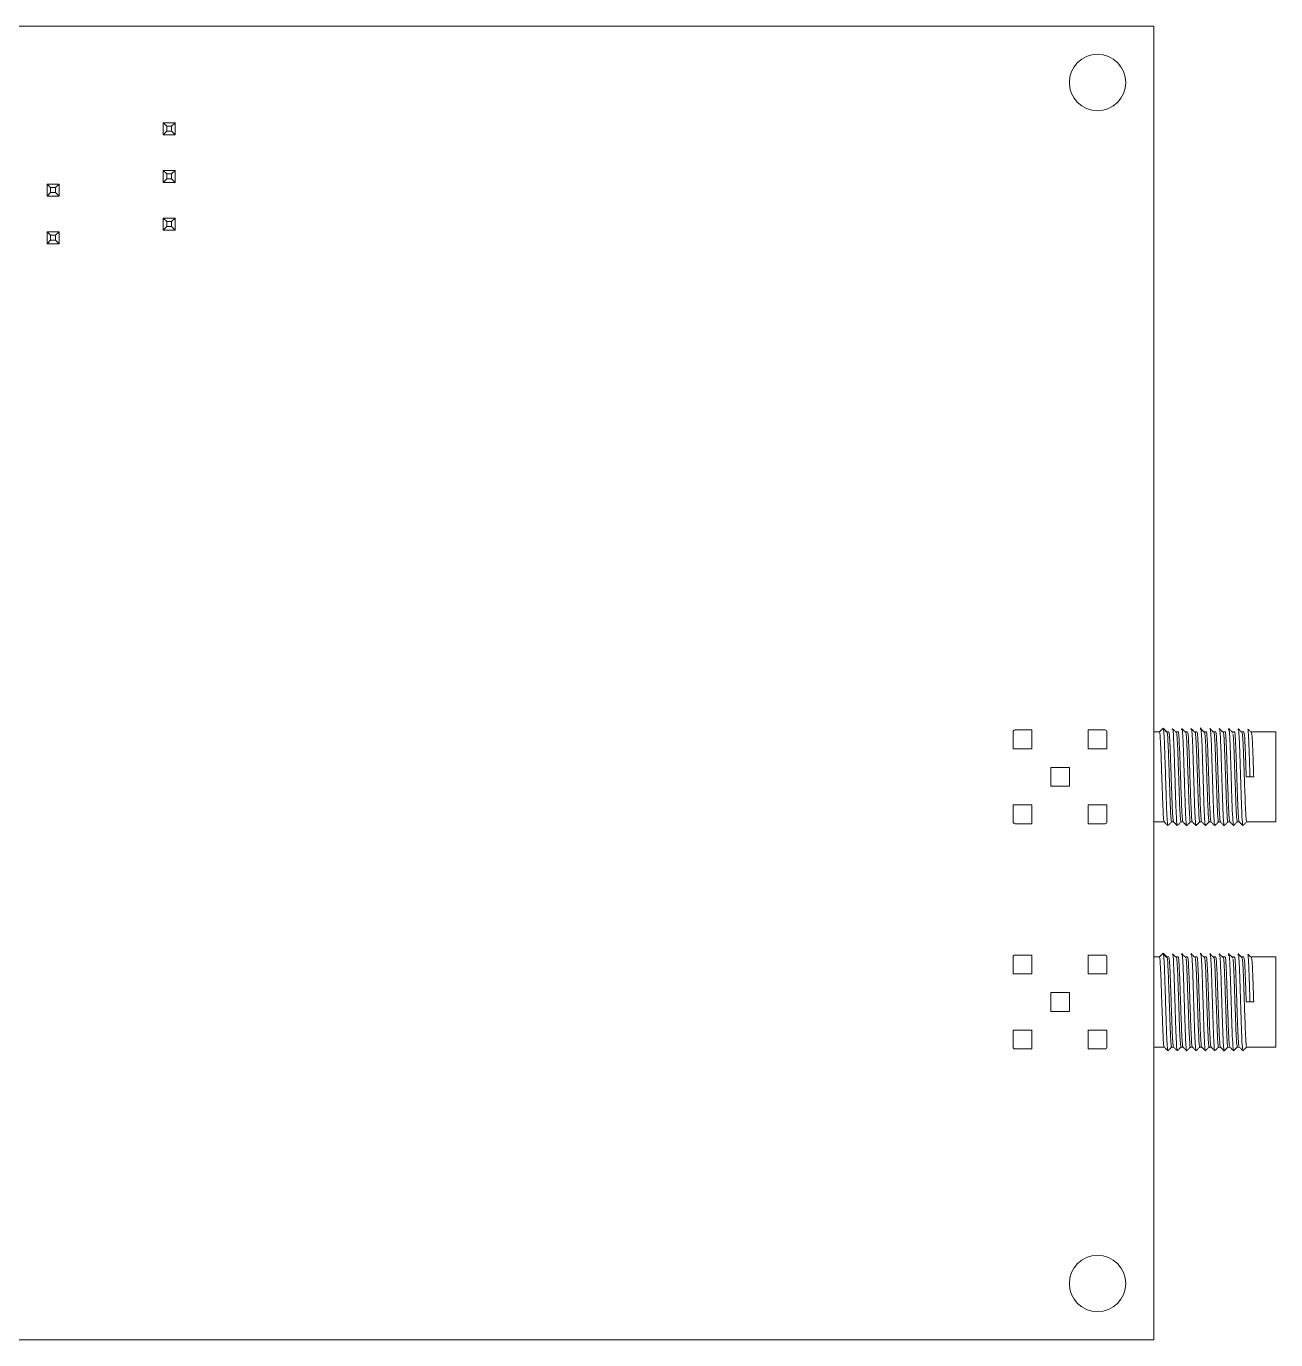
# Model space of a CAD drawing. Header units: millimetres. Extents: x -37 to 256, y 6 to 200.
# Drawn here: x 137.01 to 170.32, y 143.33 to 178.33 of the extents above; entities that cross this region are included whole.
import ezdxf

# ---------------------------------------------------------------- set-up
doc = ezdxf.new("R2010")
doc.units = ezdxf.units.MM

msp = doc.modelspace()

# ---------------------------------------------------------------- linework, layer by layer
at = {"color": 7, "linetype": 'Continuous', "lineweight": 15}
for p, q in [((107.066, 178.326), (167.066, 178.326)), ((167.066, 178.326), (167.066, 143.326)), ((140.656, 175.436), (140.656, 175.756)), ((140.751, 175.661), (140.656, 175.756)), ((140.656, 175.756), (140.976, 175.756)), ((140.881, 175.661), (140.976, 175.756)), ((140.976, 175.756), (140.976, 175.436)), ((140.656, 175.436), (140.751, 175.531)), ((140.976, 175.436), (140.656, 175.436)), ((140.751, 175.661), (140.751, 175.531)), ((140.881, 175.661), (140.751, 175.661)), ((140.751, 175.531), (140.881, 175.531)), ((140.881, 175.531), (140.881, 175.661)), ((140.976, 175.436), (140.881, 175.531)), ((140.656, 174.166), (140.656, 174.486)), ((140.751, 174.391), (140.656, 174.486)), ((140.656, 174.486), (140.976, 174.486)), ((140.751, 174.391), (140.751, 174.261)), ((140.881, 174.391), (140.751, 174.391)), ((140.881, 174.391), (140.976, 174.486)), ((140.881, 174.261), (140.881, 174.391)), ((140.976, 174.486), (140.976, 174.166)), ((137.561, 173.801), (137.561, 174.121)), ((137.656, 174.026), (137.561, 174.121)), ((137.561, 174.121), (137.881, 174.121)), ((137.656, 174.026), (137.656, 173.896)), ((137.786, 174.026), (137.656, 174.026)), ((137.881, 174.121), (137.786, 174.026)), ((137.786, 173.896), (137.786, 174.026)), ((137.881, 174.121), (137.881, 173.801)), ((140.656, 174.166), (140.751, 174.261)), ((140.976, 174.166), (140.656, 174.166)), ((140.751, 174.261), (140.881, 174.261)), ((140.976, 174.166), (140.881, 174.261)), ((137.656, 173.896), (137.561, 173.801)), ((137.881, 173.801), (137.561, 173.801)), ((137.656, 173.896), (137.786, 173.896)), ((137.881, 173.801), (137.786, 173.896)), ((140.656, 172.896), (140.656, 173.216)), ((140.751, 173.121), (140.656, 173.216)), ((140.656, 173.216), (140.976, 173.216)), ((140.656, 172.896), (140.751, 172.991)), ((140.751, 173.121), (140.751, 172.991)), ((140.881, 173.121), (140.751, 173.121)), ((140.751, 172.991), (140.881, 172.991)), ((140.881, 173.121), (140.976, 173.216)), ((140.881, 172.991), (140.881, 173.121)), ((140.976, 172.896), (140.881, 172.991)), ((140.976, 173.216), (140.976, 172.896)), ((137.561, 172.531), (137.561, 172.851)), ((137.656, 172.756), (137.561, 172.851)), ((137.561, 172.851), (137.881, 172.851)), ((137.656, 172.626), (137.561, 172.531)), ((137.656, 172.756), (137.656, 172.626)), ((137.786, 172.756), (137.656, 172.756)), ((137.656, 172.626), (137.786, 172.626)), ((137.881, 172.851), (137.786, 172.756)), ((137.786, 172.626), (137.786, 172.756)), ((137.881, 172.531), (137.786, 172.626)), ((137.881, 172.851), (137.881, 172.531)), ((140.976, 172.896), (140.656, 172.896)), ((137.881, 172.531), (137.561, 172.531)), ((167.316, 159.626), (167.216, 159.526)), ((167.416, 159.526), (167.316, 159.626)), ((167.558, 159.588), (167.561, 159.612)), ((167.808, 159.582), (167.819, 159.623)), ((168.058, 159.579), (168.063, 159.623)), ((168.558, 159.593), (168.566, 159.626)), ((168.808, 159.593), (168.82, 159.62)), ((169.058, 159.568), (169.068, 159.624)), ((169.308, 159.575), (169.321, 159.615)), ((163.316, 159.526), (163.316, 159.076)), ((163.366, 159.576), (163.816, 159.576)), ((163.816, 159.576), (163.816, 159.076)), ((165.316, 159.576), (165.766, 159.576)), ((165.316, 159.076), (165.316, 159.576)), ((165.816, 159.076), (165.816, 159.526)), ((167.216, 159.526), (167.066, 159.526)), ((167.466, 159.526), (167.416, 159.526)), ((167.716, 159.526), (167.666, 159.526)), ((167.966, 159.526), (167.916, 159.526)), ((168.216, 159.526), (168.166, 159.526)), ((168.466, 159.526), (168.416, 159.526)), ((168.716, 159.526), (168.666, 159.526)), ((168.966, 159.526), (168.916, 159.526)), ((169.216, 159.526), (169.166, 159.526)), ((169.466, 159.526), (169.416, 159.526)), ((170.316, 159.526), (169.666, 159.526)), ((170.316, 159.526), (170.316, 157.126)), ((163.816, 159.076), (163.316, 159.076)), ((165.816, 159.076), (165.316, 159.076)), ((164.316, 158.576), (164.816, 158.576)), ((164.316, 158.076), (164.316, 158.576)), ((164.816, 158.576), (164.816, 158.076)), ((169.529, 158.326), (169.629, 158.326)), ((169.629, 158.326), (169.729, 158.326)), ((164.816, 158.076), (164.316, 158.076)), ((163.316, 157.576), (163.316, 157.126)), ((163.316, 157.576), (163.816, 157.576)), ((163.816, 157.576), (163.816, 157.076)), ((165.316, 157.076), (165.316, 157.576)), ((165.316, 157.576), (165.816, 157.576)), ((165.816, 157.126), (165.816, 157.576)), ((163.816, 157.076), (163.366, 157.076)), ((165.766, 157.076), (165.316, 157.076)), ((167.066, 157.126), (167.341, 157.126)), ((167.541, 157.126), (167.591, 157.126)), ((167.791, 157.126), (167.841, 157.126)), ((168.041, 157.126), (168.091, 157.126)), ((168.291, 157.126), (168.341, 157.126)), ((168.541, 157.126), (168.591, 157.126)), ((168.791, 157.126), (168.841, 157.126)), ((169.041, 157.126), (169.091, 157.126)), ((169.291, 157.126), (169.341, 157.126)), ((169.541, 157.126), (170.316, 157.126)), ((163.316, 153.526), (163.316, 153.076)), ((163.366, 153.576), (163.816, 153.576)), ((163.816, 153.576), (163.816, 153.076)), ((165.316, 153.576), (165.766, 153.576)), ((165.316, 153.076), (165.316, 153.576)), ((165.816, 153.076), (165.816, 153.526)), ((167.216, 153.526), (167.066, 153.526)), ((167.316, 153.626), (167.216, 153.526)), ((167.416, 153.526), (167.316, 153.626)), ((167.466, 153.526), (167.416, 153.526)), ((167.558, 153.588), (167.561, 153.612)), ((167.716, 153.526), (167.666, 153.526)), ((167.808, 153.582), (167.819, 153.623)), ((167.966, 153.526), (167.916, 153.526)), ((168.058, 153.579), (168.063, 153.623)), ((168.216, 153.526), (168.166, 153.526)), ((168.466, 153.526), (168.416, 153.526)), ((168.558, 153.593), (168.566, 153.626)), ((168.716, 153.526), (168.666, 153.526)), ((168.808, 153.593), (168.82, 153.62)), ((168.966, 153.526), (168.916, 153.526)), ((169.058, 153.568), (169.068, 153.624)), ((169.216, 153.526), (169.166, 153.526)), ((169.308, 153.575), (169.321, 153.615)), ((169.466, 153.526), (169.416, 153.526)), ((170.316, 153.526), (169.666, 153.526)), ((170.316, 153.526), (170.316, 151.126)), ((163.816, 153.076), (163.316, 153.076)), ((165.816, 153.076), (165.316, 153.076)), ((164.316, 152.576), (164.816, 152.576)), ((164.316, 152.076), (164.316, 152.576)), ((164.816, 152.576), (164.816, 152.076)), ((169.529, 152.326), (169.629, 152.326)), ((169.629, 152.326), (169.729, 152.326)), ((164.816, 152.076), (164.316, 152.076)), ((163.316, 151.576), (163.316, 151.126)), ((163.316, 151.576), (163.816, 151.576)), ((163.816, 151.576), (163.816, 151.076)), ((165.316, 151.076), (165.316, 151.576)), ((165.316, 151.576), (165.816, 151.576)), ((165.816, 151.126), (165.816, 151.576)), ((163.816, 151.076), (163.366, 151.076)), ((165.766, 151.076), (165.316, 151.076)), ((167.066, 151.126), (167.341, 151.126)), ((167.541, 151.126), (167.591, 151.126)), ((167.791, 151.126), (167.841, 151.126)), ((168.041, 151.126), (168.091, 151.126)), ((168.291, 151.126), (168.341, 151.126)), ((168.541, 151.126), (168.591, 151.126)), ((168.791, 151.126), (168.841, 151.126)), ((169.041, 151.126), (169.091, 151.126)), ((169.291, 151.126), (169.341, 151.126)), ((169.541, 151.126), (170.316, 151.126)), ((167.066, 143.326), (107.066, 143.326))]:
    msp.add_line(p, q, dxfattribs=at)
for centre in [(165.566, 176.826), (165.566, 144.826)]:
    msp.add_circle(centre, 0.75, dxfattribs=at)
for centre, start, end in [((163.366, 159.526), 90, 180), ((165.766, 159.526), 0, 90), ((163.366, 157.126), 180, 270), ((165.766, 157.126), 270, 0), ((163.366, 153.526), 90, 180), ((165.766, 153.526), 0, 90), ((163.366, 151.126), 180, 270), ((165.766, 151.126), 270, 0)]:
    msp.add_arc(centre, 0.05, start, end, dxfattribs=at)
for points, knots in [([(167.316, 159.626), (167.321, 159.608), (167.331, 159.571), (167.347, 159.284), (167.361, 158.872), (167.377, 158.377), (167.393, 157.877), (167.407, 157.437), (167.423, 157.141), (167.435, 157.007), (167.441, 157.038), (167.442, 157.045)], [0, 0, 0, 0, 0.119923, 0.243138, 0.36157, 0.483226, 0.605789, 0.72381, 0.846595, 0.967875, 1, 1, 1, 1]), ([(168.308, 159.589), (168.31, 159.601), (168.314, 159.64), (168.322, 159.622), (168.332, 159.534), (168.343, 159.36), (168.353, 159.122), (168.362, 158.835), (168.373, 158.513), (168.383, 158.175), (168.394, 157.85), (168.403, 157.558), (168.413, 157.314), (168.424, 157.135), (168.434, 157.034), (168.44, 157.033), (168.442, 157.033)], [0, 0, 0, 0, 0.030845, 0.104319, 0.180549, 0.257946, 0.333936, 0.407374, 0.483351, 0.560747, 0.63699, 0.710468, 0.786167, 0.863536, 0.940008, 1, 1, 1, 1]), ([(169.574, 159.599), (169.574, 159.599), (169.58, 159.603), (169.593, 159.368), (169.61, 158.921), (169.622, 158.526), (169.629, 158.326)], [0, 0, 0, 0, 0.000575, 0.338128, 0.666128, 1, 1, 1, 1]), ([(167.216, 159.526), (167.221, 159.509), (167.231, 159.475), (167.247, 159.21), (167.261, 158.83), (167.277, 158.373), (167.293, 157.912), (167.307, 157.505), (167.323, 157.235), (167.334, 157.111), (167.34, 157.133), (167.34, 157.135)], [0, 0, 0, 0, 0.122179, 0.247711, 0.36837, 0.492314, 0.617183, 0.737423, 0.862518, 0.986078, 1, 1, 1, 1]), ([(167.424, 159.501), (167.407, 159.518), (167.374, 159.55), (167.341, 159.583), (167.324, 159.599)], [0, 0, 0, 0, 0.499999, 1, 1, 1, 1]), ([(167.416, 159.526), (167.421, 159.509), (167.431, 159.475), (167.447, 159.21), (167.461, 158.83), (167.477, 158.373), (167.493, 157.911), (167.507, 157.506), (167.523, 157.232), (167.535, 157.108), (167.541, 157.137), (167.542, 157.143)], [0, 0, 0, 0, 0.1199125, 0.2431168, 0.3615376, 0.4831835, 0.605736, 0.7237458, 0.8465208, 0.9677898, 1, 1, 1, 1]), ([(167.466, 159.506), (167.469, 159.508), (167.477, 159.513), (167.491, 159.328), (167.506, 158.996), (167.52, 158.56), (167.537, 158.093), (167.551, 157.657), (167.566, 157.325), (167.58, 157.142), (167.588, 157.146), (167.59, 157.148)], [0, 0, 0, 0, 0.072385, 0.197595, 0.320663, 0.441874, 0.567419, 0.688635, 0.811697, 0.93691, 1, 1, 1, 1]), ([(167.674, 159.501), (167.657, 159.518), (167.624, 159.55), (167.591, 159.583), (167.574, 159.599)], [0, 0, 0, 0, 0.499999, 1, 1, 1, 1]), ([(167.574, 159.594), (167.574, 159.594), (167.579, 159.589), (167.591, 159.404), (167.606, 159.053), (167.62, 158.578), (167.637, 158.074), (167.651, 157.601), (167.666, 157.242), (167.68, 157.044), (167.688, 157.048), (167.69, 157.049)], [0, 0, 0, 0, 0.007521, 0.141425, 0.27304, 0.402669, 0.536931, 0.666566, 0.798173, 0.93208, 1, 1, 1, 1]), ([(167.674, 159.497), (167.674, 159.497), (167.679, 159.492), (167.691, 159.321), (167.706, 158.998), (167.72, 158.559), (167.737, 158.093), (167.751, 157.657), (167.766, 157.324), (167.781, 157.136), (167.789, 157.142), (167.792, 157.145)], [0, 0, 0, 0, 0.006564, 0.137972, 0.267132, 0.394342, 0.526101, 0.653317, 0.782471, 0.913881, 1, 1, 1, 1]), ([(167.716, 159.513), (167.717, 159.517), (167.723, 159.543), (167.734, 159.419), (167.75, 159.147), (167.764, 158.741), (167.78, 158.28), (167.796, 157.823), (167.81, 157.443), (167.826, 157.182), (167.836, 157.148), (167.84, 157.132)], [0, 0, 0, 0, 0.02349, 0.146922, 0.271896, 0.392017, 0.516758, 0.640585, 0.76112, 0.886527, 1, 1, 1, 1]), ([(167.924, 159.501), (167.907, 159.518), (167.874, 159.55), (167.841, 159.583), (167.824, 159.599)], [0, 0, 0, 0, 0.499999, 1, 1, 1, 1]), ([(167.824, 159.579), (167.827, 159.556), (167.836, 159.501), (167.85, 159.208), (167.864, 158.778), (167.88, 158.275), (167.896, 157.783), (167.91, 157.363), (167.926, 157.103), (167.937, 156.995), (167.942, 157.031), (167.942, 157.033)], [0, 0, 0, 0, 0.085727, 0.216966, 0.343109, 0.474102, 0.604136, 0.730715, 0.862407, 0.990591, 1, 1, 1, 1]), ([(167.924, 159.482), (167.927, 159.462), (167.936, 159.41), (167.95, 159.141), (167.964, 158.743), (167.98, 158.279), (167.996, 157.825), (168.01, 157.437), (168.026, 157.198), (168.037, 157.098), (168.042, 157.13), (168.042, 157.132)], [0, 0, 0, 0, 0.085906, 0.217139, 0.343275, 0.474263, 0.604291, 0.730863, 0.86255, 0.990727, 1, 1, 1, 1]), ([(167.966, 159.513), (167.97, 159.508), (167.979, 159.496), (167.994, 159.273), (168.009, 158.915), (168.024, 158.467), (168.04, 158.002), (168.054, 157.579), (168.07, 157.277), (168.082, 157.126), (168.089, 157.141), (168.09, 157.145)], [0, 0, 0, 0, 0.0971416, 0.2226894, 0.3443499, 0.4669706, 0.5923547, 0.7127628, 0.8370022, 0.9615619, 1, 1, 1, 1]), ([(168.174, 159.501), (168.157, 159.518), (168.124, 159.55), (168.091, 159.583), (168.074, 159.599)], [0, 0, 0, 0, 0.499999, 1, 1, 1, 1]), ([(168.074, 159.582), (168.075, 159.578), (168.081, 159.562), (168.094, 159.346), (168.109, 158.965), (168.124, 158.479), (168.14, 157.975), (168.154, 157.517), (168.17, 157.189), (168.182, 157.026), (168.189, 157.043), (168.19, 157.047)], [0, 0, 0, 0, 0.03387, 0.168101, 0.298177, 0.42928, 0.563336, 0.692074, 0.824906, 0.958082, 1, 1, 1, 1]), ([(168.174, 159.485), (168.175, 159.482), (168.181, 159.466), (168.194, 159.267), (168.209, 158.916), (168.224, 158.467), (168.24, 158.002), (168.254, 157.58), (168.27, 157.275), (168.283, 157.121), (168.29, 157.141), (168.292, 157.148)], [0, 0, 0, 0, 0.032693, 0.164434, 0.292097, 0.420767, 0.552337, 0.678685, 0.809054, 0.939758, 1, 1, 1, 1]), ([(168.216, 159.517), (168.218, 159.518), (168.223, 159.521), (168.232, 159.439), (168.243, 159.282), (168.253, 159.061), (168.262, 158.796), (168.273, 158.499), (168.283, 158.186), (168.294, 157.887), (168.303, 157.618), (168.313, 157.391), (168.324, 157.227), (168.333, 157.138), (168.338, 157.136), (168.34, 157.136)], [0, 0, 0, 0, 0.047691, 0.130275, 0.214122, 0.296446, 0.376004, 0.458313, 0.542159, 0.624756, 0.704357, 0.786366, 0.870184, 0.953029, 1, 1, 1, 1]), ([(168.424, 159.501), (168.407, 159.518), (168.374, 159.55), (168.341, 159.583), (168.324, 159.599)], [0, 0, 0, 0, 0.499999, 1, 1, 1, 1]), ([(168.424, 159.495), (168.427, 159.477), (168.433, 159.435), (168.443, 159.28), (168.453, 159.061), (168.462, 158.796), (168.473, 158.499), (168.483, 158.186), (168.494, 157.887), (168.503, 157.618), (168.513, 157.391), (168.524, 157.226), (168.534, 157.133), (168.54, 157.132), (168.542, 157.132)], [0, 0, 0, 0, 0.0682313, 0.1561564, 0.242483, 0.3259097, 0.4122213, 0.5001456, 0.5867594, 0.6702313, 0.7562277, 0.8441215, 0.9309953, 1, 1, 1, 1]), ([(168.466, 159.526), (168.469, 159.519), (168.476, 159.504), (168.486, 159.384), (168.497, 159.2), (168.507, 158.96), (168.517, 158.649), (168.531, 158.269), (168.545, 157.865), (168.557, 157.512), (168.571, 157.259), (168.583, 157.131), (168.588, 157.14), (168.59, 157.142)], [0, 0, 0, 0, 0.080453, 0.164, 0.247696, 0.328803, 0.409127, 0.520289, 0.630567, 0.737136, 0.8481, 0.95867, 1, 1, 1, 1]), ([(168.674, 159.501), (168.657, 159.518), (168.624, 159.55), (168.591, 159.583), (168.574, 159.599)], [0, 0, 0, 0, 0.499999, 1, 1, 1, 1]), ([(168.574, 159.593), (168.574, 159.591), (168.578, 159.577), (168.586, 159.469), (168.597, 159.273), (168.607, 159.012), (168.617, 158.676), (168.631, 158.265), (168.645, 157.827), (168.657, 157.444), (168.671, 157.17), (168.683, 157.031), (168.688, 157.041), (168.69, 157.044)], [0, 0, 0, 0, 0.016107, 0.105438, 0.194929, 0.281652, 0.367537, 0.486395, 0.604309, 0.718258, 0.836903, 0.955129, 1, 1, 1, 1]), ([(168.674, 159.496), (168.675, 159.494), (168.678, 159.481), (168.686, 159.381), (168.697, 159.201), (168.707, 158.959), (168.717, 158.649), (168.731, 158.269), (168.745, 157.865), (168.757, 157.512), (168.771, 157.258), (168.783, 157.126), (168.79, 157.138), (168.792, 157.143)], [0, 0, 0, 0, 0.0153318, 0.1029921, 0.1908091, 0.2759098, 0.3601879, 0.4768233, 0.5925315, 0.7043477, 0.8207745, 0.9367889, 1, 1, 1, 1]), ([(168.716, 159.512), (168.717, 159.516), (168.723, 159.534), (168.733, 159.426), (168.748, 159.195), (168.76, 158.856), (168.774, 158.458), (168.789, 158.043), (168.801, 157.662), (168.815, 157.359), (168.828, 157.165), (168.836, 157.144), (168.84, 157.135)], [0, 0, 0, 0, 0.0313539, 0.1412038, 0.2526217, 0.3596714, 0.4691468, 0.5806752, 0.6880341, 0.7971017, 0.9087034, 1, 1, 1, 1]), ([(168.924, 159.501), (168.907, 159.518), (168.874, 159.55), (168.841, 159.583), (168.824, 159.599)], [0, 0, 0, 0, 0.499999, 1, 1, 1, 1]), ([(168.824, 159.584), (168.827, 159.562), (168.835, 159.51), (168.848, 159.263), (168.86, 158.901), (168.874, 158.469), (168.889, 158.02), (168.901, 157.608), (168.915, 157.273), (168.929, 157.078), (168.938, 156.999), (168.942, 157.027), (168.942, 157.027)], [0, 0, 0, 0, 0.079692, 0.196684, 0.309091, 0.424044, 0.541152, 0.653883, 0.768408, 0.885593, 0.998725, 1, 1, 1, 1]), ([(168.924, 159.487), (168.927, 159.467), (168.935, 159.419), (168.948, 159.191), (168.96, 158.857), (168.974, 158.458), (168.989, 158.043), (169.001, 157.663), (169.015, 157.354), (169.029, 157.174), (169.038, 157.101), (169.042, 157.127), (169.042, 157.127)], [0, 0, 0, 0, 0.079858, 0.196839, 0.309233, 0.424175, 0.541272, 0.653991, 0.768504, 0.885678, 0.998798, 1, 1, 1, 1]), ([(168.966, 159.513), (168.967, 159.517), (168.973, 159.555), (168.987, 159.392), (169.005, 159.032), (169.022, 158.506), (169.042, 157.951), (169.058, 157.474), (169.076, 157.173), (169.086, 157.157), (169.09, 157.15)], [0, 0, 0, 0, 0.018765, 0.165305, 0.312116, 0.456094, 0.604441, 0.747358, 0.895811, 1, 1, 1, 1]), ([(169.174, 159.501), (169.157, 159.518), (169.124, 159.55), (169.091, 159.583), (169.074, 159.599)], [0, 0, 0, 0, 0.499999, 1, 1, 1, 1]), ([(169.074, 159.571), (169.078, 159.544), (169.086, 159.489), (169.099, 159.224), (169.11, 158.902), (169.122, 158.521), (169.135, 158.121), (169.147, 157.741), (169.16, 157.366), (169.176, 157.076), (169.186, 157.059), (169.19, 157.052)], [0, 0, 0, 0, 0.106648, 0.212545, 0.314262, 0.418325, 0.524781, 0.628714, 0.730516, 0.888878, 1, 1, 1, 1]), ([(169.174, 159.476), (169.178, 159.45), (169.188, 159.386), (169.205, 159.023), (169.222, 158.509), (169.242, 157.95), (169.258, 157.473), (169.277, 157.162), (169.287, 157.148), (169.292, 157.141)], [0, 0, 0, 0, 0.1051206, 0.2590203, 0.4099498, 0.565459, 0.7152756, 0.8708962, 1, 1, 1, 1]), ([(169.216, 159.502), (169.218, 159.509), (169.225, 159.541), (169.24, 159.348), (169.258, 158.954), (169.275, 158.416), (169.295, 157.864), (169.311, 157.412), (169.328, 157.151), (169.337, 157.155), (169.34, 157.156)], [0, 0, 0, 0, 0.0418985, 0.1895573, 0.3350486, 0.4803669, 0.6281211, 0.7714148, 0.9200381, 1, 1, 1, 1]), ([(169.424, 159.501), (169.407, 159.518), (169.374, 159.55), (169.341, 159.583), (169.324, 159.599)], [0, 0, 0, 0, 0.499999, 1, 1, 1, 1]), ([(169.324, 159.582), (169.329, 159.536), (169.341, 159.438), (169.358, 158.999), (169.373, 158.488), (169.388, 158.026), (169.4, 157.656), (169.413, 157.302), (169.428, 157.053), (169.437, 157.057), (169.44, 157.058)], [0, 0, 0, 0, 0.132681, 0.288056, 0.443246, 0.549687, 0.652464, 0.755548, 0.914266, 1, 1, 1, 1]), ([(169.424, 159.486), (169.429, 159.444), (169.441, 159.353), (169.458, 158.947), (169.475, 158.418), (169.495, 157.864), (169.511, 157.411), (169.529, 157.143), (169.538, 157.149), (169.542, 157.152)], [0, 0, 0, 0, 0.130806, 0.283258, 0.435528, 0.590352, 0.740501, 0.896235, 1, 1, 1, 1]), ([(169.466, 159.497), (169.469, 159.503), (169.477, 159.524), (169.493, 159.298), (169.51, 158.873), (169.522, 158.51), (169.529, 158.326)], [0, 0, 0, 0, 0.1298087, 0.4237144, 0.7093, 1, 1, 1, 1]), ([(169.674, 159.501), (169.657, 159.518), (169.624, 159.55), (169.591, 159.583), (169.574, 159.599)], [0, 0, 0, 0, 0.499999, 1, 1, 1, 1]), ([(169.674, 159.501), (169.68, 159.439), (169.693, 159.317), (169.71, 158.868), (169.722, 158.508), (169.729, 158.326)], [0, 0, 0, 0, 0.3377025, 0.6659123, 1, 1, 1, 1]), ([(167.34, 157.127), (167.357, 157.11), (167.39, 157.077), (167.423, 157.043), (167.44, 157.027)], [0, 0, 0, 0, 0.499996, 1, 1, 1, 1]), ([(167.442, 157.027), (167.459, 157.043), (167.492, 157.077), (167.525, 157.11), (167.542, 157.126)], [0, 0, 0, 0, 0.502634, 1, 1, 1, 1]), ([(167.59, 157.127), (167.607, 157.11), (167.64, 157.077), (167.673, 157.043), (167.69, 157.027)], [0, 0, 0, 0, 0.499996, 1, 1, 1, 1]), ([(167.692, 157.027), (167.709, 157.043), (167.742, 157.077), (167.775, 157.11), (167.792, 157.126)], [0, 0, 0, 0, 0.502634, 1, 1, 1, 1]), ([(167.84, 157.127), (167.857, 157.11), (167.89, 157.077), (167.923, 157.043), (167.94, 157.027)], [0, 0, 0, 0, 0.499996, 1, 1, 1, 1]), ([(167.942, 157.027), (167.959, 157.043), (167.992, 157.077), (168.025, 157.11), (168.042, 157.126)], [0, 0, 0, 0, 0.502634, 1, 1, 1, 1]), ([(168.09, 157.127), (168.107, 157.11), (168.14, 157.077), (168.173, 157.043), (168.19, 157.027)], [0, 0, 0, 0, 0.499996, 1, 1, 1, 1]), ([(168.192, 157.027), (168.209, 157.043), (168.242, 157.077), (168.275, 157.11), (168.292, 157.126)], [0, 0, 0, 0, 0.502634, 1, 1, 1, 1]), ([(168.34, 157.127), (168.357, 157.11), (168.39, 157.077), (168.423, 157.043), (168.44, 157.027)], [0, 0, 0, 0, 0.499996, 1, 1, 1, 1]), ([(168.442, 157.027), (168.459, 157.043), (168.492, 157.077), (168.525, 157.11), (168.542, 157.126)], [0, 0, 0, 0, 0.502634, 1, 1, 1, 1]), ([(168.59, 157.127), (168.607, 157.11), (168.64, 157.077), (168.673, 157.043), (168.69, 157.027)], [0, 0, 0, 0, 0.499996, 1, 1, 1, 1]), ([(168.692, 157.027), (168.709, 157.043), (168.742, 157.077), (168.775, 157.11), (168.792, 157.126)], [0, 0, 0, 0, 0.502634, 1, 1, 1, 1]), ([(168.84, 157.127), (168.857, 157.11), (168.89, 157.077), (168.923, 157.043), (168.94, 157.027)], [0, 0, 0, 0, 0.499996, 1, 1, 1, 1]), ([(168.942, 157.027), (168.959, 157.043), (168.992, 157.077), (169.025, 157.11), (169.042, 157.126)], [0, 0, 0, 0, 0.502634, 1, 1, 1, 1]), ([(169.09, 157.127), (169.107, 157.11), (169.14, 157.077), (169.173, 157.043), (169.19, 157.027)], [0, 0, 0, 0, 0.499996, 1, 1, 1, 1]), ([(169.192, 157.027), (169.209, 157.043), (169.242, 157.077), (169.275, 157.11), (169.292, 157.126)], [0, 0, 0, 0, 0.502634, 1, 1, 1, 1]), ([(169.34, 157.127), (169.357, 157.11), (169.39, 157.077), (169.423, 157.043), (169.44, 157.027)], [0, 0, 0, 0, 0.499996, 1, 1, 1, 1]), ([(169.442, 157.027), (169.459, 157.043), (169.492, 157.077), (169.525, 157.11), (169.542, 157.126)], [0, 0, 0, 0, 0.502634, 1, 1, 1, 1]), ([(167.216, 153.526), (167.221, 153.509), (167.231, 153.475), (167.247, 153.21), (167.261, 152.83), (167.277, 152.373), (167.293, 151.912), (167.307, 151.505), (167.323, 151.235), (167.334, 151.111), (167.34, 151.133), (167.34, 151.135)], [0, 0, 0, 0, 0.122179, 0.247711, 0.36837, 0.492314, 0.617183, 0.737423, 0.862518, 0.986078, 1, 1, 1, 1]), ([(167.316, 153.626), (167.321, 153.608), (167.331, 153.571), (167.347, 153.284), (167.361, 152.872), (167.377, 152.377), (167.393, 151.877), (167.407, 151.437), (167.423, 151.141), (167.435, 151.007), (167.441, 151.038), (167.442, 151.045)], [0, 0, 0, 0, 0.119923, 0.243138, 0.36157, 0.483226, 0.605789, 0.72381, 0.846595, 0.967875, 1, 1, 1, 1]), ([(167.424, 153.501), (167.407, 153.518), (167.374, 153.55), (167.341, 153.583), (167.324, 153.599)], [0, 0, 0, 0, 0.499999, 1, 1, 1, 1]), ([(167.416, 153.526), (167.421, 153.509), (167.431, 153.475), (167.447, 153.21), (167.461, 152.83), (167.477, 152.373), (167.493, 151.911), (167.507, 151.506), (167.523, 151.232), (167.535, 151.108), (167.541, 151.137), (167.542, 151.143)], [0, 0, 0, 0, 0.119913, 0.243117, 0.361538, 0.483183, 0.605736, 0.723746, 0.846521, 0.96779, 1, 1, 1, 1]), ([(167.466, 153.506), (167.469, 153.508), (167.477, 153.513), (167.491, 153.328), (167.506, 152.996), (167.52, 152.56), (167.537, 152.093), (167.551, 151.657), (167.566, 151.325), (167.58, 151.142), (167.588, 151.146), (167.59, 151.148)], [0, 0, 0, 0, 0.072385, 0.197595, 0.320663, 0.441874, 0.567419, 0.688635, 0.811697, 0.93691, 1, 1, 1, 1]), ([(167.674, 153.501), (167.657, 153.518), (167.624, 153.55), (167.591, 153.583), (167.574, 153.599)], [0, 0, 0, 0, 0.499999, 1, 1, 1, 1]), ([(167.574, 153.594), (167.574, 153.594), (167.579, 153.589), (167.591, 153.404), (167.606, 153.053), (167.62, 152.578), (167.637, 152.074), (167.651, 151.601), (167.666, 151.242), (167.68, 151.044), (167.688, 151.048), (167.69, 151.049)], [0, 0, 0, 0, 0.007521, 0.141425, 0.27304, 0.402669, 0.536931, 0.666566, 0.798173, 0.93208, 1, 1, 1, 1]), ([(167.674, 153.497), (167.674, 153.497), (167.679, 153.492), (167.691, 153.321), (167.706, 152.998), (167.72, 152.559), (167.737, 152.093), (167.751, 151.657), (167.766, 151.324), (167.781, 151.136), (167.789, 151.142), (167.792, 151.145)], [0, 0, 0, 0, 0.0065641, 0.1379715, 0.2671318, 0.3943423, 0.5261008, 0.6533173, 0.7824706, 0.9138807, 1, 1, 1, 1]), ([(167.716, 153.513), (167.717, 153.517), (167.723, 153.543), (167.734, 153.419), (167.75, 153.147), (167.764, 152.741), (167.78, 152.28), (167.796, 151.823), (167.81, 151.443), (167.826, 151.182), (167.836, 151.148), (167.84, 151.132)], [0, 0, 0, 0, 0.0234899, 0.1469218, 0.271896, 0.3920171, 0.5167579, 0.640585, 0.7611203, 0.886527, 1, 1, 1, 1]), ([(167.924, 153.501), (167.907, 153.518), (167.874, 153.55), (167.841, 153.583), (167.824, 153.599)], [0, 0, 0, 0, 0.499999, 1, 1, 1, 1]), ([(167.824, 153.579), (167.827, 153.556), (167.836, 153.501), (167.85, 153.208), (167.864, 152.778), (167.88, 152.275), (167.896, 151.783), (167.91, 151.363), (167.926, 151.103), (167.937, 150.995), (167.942, 151.031), (167.942, 151.033)], [0, 0, 0, 0, 0.085727, 0.216966, 0.343109, 0.474102, 0.604136, 0.730715, 0.862407, 0.990591, 1, 1, 1, 1]), ([(167.924, 153.482), (167.927, 153.462), (167.936, 153.41), (167.95, 153.141), (167.964, 152.743), (167.98, 152.279), (167.996, 151.825), (168.01, 151.437), (168.026, 151.198), (168.037, 151.098), (168.042, 151.13), (168.042, 151.132)], [0, 0, 0, 0, 0.085906, 0.217139, 0.343275, 0.474263, 0.604291, 0.730863, 0.86255, 0.990727, 1, 1, 1, 1]), ([(167.966, 153.513), (167.97, 153.508), (167.979, 153.496), (167.994, 153.273), (168.009, 152.915), (168.024, 152.467), (168.04, 152.002), (168.054, 151.579), (168.07, 151.277), (168.082, 151.126), (168.089, 151.141), (168.09, 151.145)], [0, 0, 0, 0, 0.097142, 0.222689, 0.34435, 0.466971, 0.592355, 0.712763, 0.837002, 0.961562, 1, 1, 1, 1]), ([(168.174, 153.501), (168.157, 153.518), (168.124, 153.55), (168.091, 153.583), (168.074, 153.599)], [0, 0, 0, 0, 0.499999, 1, 1, 1, 1]), ([(168.074, 153.582), (168.075, 153.578), (168.081, 153.562), (168.094, 153.346), (168.109, 152.965), (168.124, 152.479), (168.14, 151.975), (168.154, 151.517), (168.17, 151.189), (168.182, 151.026), (168.189, 151.043), (168.19, 151.047)], [0, 0, 0, 0, 0.0338696, 0.1681007, 0.2981771, 0.4292797, 0.5633359, 0.6920738, 0.8249065, 0.9580815, 1, 1, 1, 1]), ([(168.174, 153.485), (168.175, 153.482), (168.181, 153.466), (168.194, 153.267), (168.209, 152.916), (168.224, 152.467), (168.24, 152.002), (168.254, 151.58), (168.27, 151.275), (168.283, 151.121), (168.29, 151.141), (168.292, 151.148)], [0, 0, 0, 0, 0.032693, 0.164434, 0.292097, 0.420767, 0.552337, 0.678685, 0.809054, 0.939758, 1, 1, 1, 1]), ([(168.216, 153.517), (168.218, 153.518), (168.223, 153.521), (168.232, 153.439), (168.243, 153.282), (168.253, 153.061), (168.262, 152.796), (168.273, 152.499), (168.283, 152.186), (168.294, 151.887), (168.303, 151.618), (168.313, 151.391), (168.324, 151.227), (168.333, 151.138), (168.338, 151.136), (168.34, 151.136)], [0, 0, 0, 0, 0.047691, 0.130275, 0.214122, 0.296446, 0.376004, 0.458313, 0.542159, 0.624756, 0.704357, 0.786366, 0.870184, 0.953029, 1, 1, 1, 1]), ([(168.308, 153.589), (168.31, 153.601), (168.314, 153.64), (168.322, 153.622), (168.332, 153.534), (168.343, 153.36), (168.353, 153.122), (168.362, 152.835), (168.373, 152.513), (168.383, 152.175), (168.394, 151.85), (168.403, 151.558), (168.413, 151.314), (168.424, 151.135), (168.434, 151.034), (168.44, 151.033), (168.442, 151.033)], [0, 0, 0, 0, 0.030845, 0.104319, 0.180549, 0.257946, 0.333936, 0.407374, 0.483351, 0.560747, 0.63699, 0.710468, 0.786167, 0.863536, 0.940008, 1, 1, 1, 1]), ([(168.424, 153.501), (168.407, 153.518), (168.374, 153.55), (168.341, 153.583), (168.324, 153.599)], [0, 0, 0, 0, 0.499999, 1, 1, 1, 1]), ([(168.424, 153.495), (168.427, 153.477), (168.433, 153.435), (168.443, 153.28), (168.453, 153.061), (168.462, 152.796), (168.473, 152.499), (168.483, 152.186), (168.494, 151.887), (168.503, 151.618), (168.513, 151.391), (168.524, 151.226), (168.534, 151.133), (168.54, 151.132), (168.542, 151.132)], [0, 0, 0, 0, 0.068231, 0.156156, 0.242483, 0.32591, 0.412221, 0.500146, 0.586759, 0.670231, 0.756228, 0.844121, 0.930995, 1, 1, 1, 1]), ([(168.466, 153.526), (168.469, 153.519), (168.476, 153.504), (168.486, 153.384), (168.497, 153.2), (168.507, 152.96), (168.517, 152.649), (168.531, 152.269), (168.545, 151.865), (168.557, 151.512), (168.571, 151.259), (168.583, 151.131), (168.588, 151.14), (168.59, 151.142)], [0, 0, 0, 0, 0.080453, 0.164, 0.247696, 0.328803, 0.409127, 0.520289, 0.630567, 0.737136, 0.8481, 0.95867, 1, 1, 1, 1]), ([(168.674, 153.501), (168.657, 153.518), (168.624, 153.55), (168.591, 153.583), (168.574, 153.599)], [0, 0, 0, 0, 0.499999, 1, 1, 1, 1]), ([(168.574, 153.593), (168.574, 153.591), (168.578, 153.577), (168.586, 153.469), (168.597, 153.273), (168.607, 153.012), (168.617, 152.676), (168.631, 152.265), (168.645, 151.827), (168.657, 151.444), (168.671, 151.17), (168.683, 151.031), (168.688, 151.041), (168.69, 151.044)], [0, 0, 0, 0, 0.016107, 0.105438, 0.194929, 0.281652, 0.367537, 0.486395, 0.604309, 0.718258, 0.836903, 0.955129, 1, 1, 1, 1]), ([(168.674, 153.496), (168.675, 153.494), (168.678, 153.481), (168.686, 153.381), (168.697, 153.201), (168.707, 152.959), (168.717, 152.649), (168.731, 152.269), (168.745, 151.865), (168.757, 151.512), (168.771, 151.258), (168.783, 151.126), (168.79, 151.138), (168.792, 151.143)], [0, 0, 0, 0, 0.015332, 0.102992, 0.190809, 0.27591, 0.360188, 0.476823, 0.592531, 0.704348, 0.820775, 0.936789, 1, 1, 1, 1]), ([(168.716, 153.512), (168.717, 153.516), (168.723, 153.534), (168.733, 153.426), (168.748, 153.195), (168.76, 152.856), (168.774, 152.458), (168.789, 152.043), (168.801, 151.662), (168.815, 151.359), (168.828, 151.165), (168.836, 151.144), (168.84, 151.135)], [0, 0, 0, 0, 0.031354, 0.141204, 0.252622, 0.359671, 0.469147, 0.580675, 0.688034, 0.797102, 0.908703, 1, 1, 1, 1]), ([(168.924, 153.501), (168.907, 153.518), (168.874, 153.55), (168.841, 153.583), (168.824, 153.599)], [0, 0, 0, 0, 0.499999, 1, 1, 1, 1]), ([(168.824, 153.584), (168.827, 153.562), (168.835, 153.51), (168.848, 153.263), (168.86, 152.901), (168.874, 152.469), (168.889, 152.02), (168.901, 151.608), (168.915, 151.273), (168.929, 151.078), (168.938, 150.999), (168.942, 151.027), (168.942, 151.027)], [0, 0, 0, 0, 0.0796922, 0.1966842, 0.3090909, 0.424044, 0.541152, 0.6538834, 0.7684084, 0.8855933, 0.9987255, 1, 1, 1, 1]), ([(168.924, 153.487), (168.927, 153.467), (168.935, 153.419), (168.948, 153.191), (168.96, 152.857), (168.974, 152.458), (168.989, 152.043), (169.001, 151.663), (169.015, 151.354), (169.029, 151.174), (169.038, 151.101), (169.042, 151.127), (169.042, 151.127)], [0, 0, 0, 0, 0.079858, 0.1968389, 0.3092335, 0.4241749, 0.5412718, 0.6539911, 0.7685044, 0.8856783, 0.9987985, 1, 1, 1, 1]), ([(168.966, 153.513), (168.967, 153.517), (168.973, 153.555), (168.987, 153.392), (169.005, 153.032), (169.022, 152.506), (169.042, 151.951), (169.058, 151.474), (169.076, 151.173), (169.086, 151.157), (169.09, 151.15)], [0, 0, 0, 0, 0.018765, 0.165305, 0.312116, 0.456094, 0.604441, 0.747358, 0.895811, 1, 1, 1, 1]), ([(169.174, 153.501), (169.157, 153.518), (169.124, 153.55), (169.091, 153.583), (169.074, 153.599)], [0, 0, 0, 0, 0.499999, 1, 1, 1, 1]), ([(169.074, 153.571), (169.078, 153.544), (169.086, 153.489), (169.099, 153.224), (169.11, 152.902), (169.122, 152.521), (169.135, 152.121), (169.147, 151.741), (169.16, 151.366), (169.176, 151.076), (169.186, 151.059), (169.19, 151.052)], [0, 0, 0, 0, 0.106648, 0.212545, 0.314262, 0.418325, 0.524781, 0.628714, 0.730516, 0.888878, 1, 1, 1, 1]), ([(169.174, 153.476), (169.178, 153.45), (169.188, 153.386), (169.205, 153.023), (169.222, 152.509), (169.242, 151.95), (169.258, 151.473), (169.277, 151.162), (169.287, 151.148), (169.292, 151.141)], [0, 0, 0, 0, 0.105121, 0.25902, 0.40995, 0.565459, 0.715276, 0.870896, 1, 1, 1, 1]), ([(169.216, 153.502), (169.218, 153.509), (169.225, 153.541), (169.24, 153.348), (169.258, 152.954), (169.275, 152.416), (169.295, 151.864), (169.311, 151.412), (169.328, 151.151), (169.337, 151.155), (169.34, 151.156)], [0, 0, 0, 0, 0.041898, 0.189557, 0.335049, 0.480367, 0.628121, 0.771415, 0.920038, 1, 1, 1, 1]), ([(169.424, 153.501), (169.407, 153.518), (169.374, 153.55), (169.341, 153.583), (169.324, 153.599)], [0, 0, 0, 0, 0.499999, 1, 1, 1, 1]), ([(169.324, 153.582), (169.329, 153.536), (169.341, 153.438), (169.358, 152.999), (169.373, 152.488), (169.388, 152.026), (169.4, 151.656), (169.413, 151.302), (169.428, 151.053), (169.437, 151.057), (169.44, 151.058)], [0, 0, 0, 0, 0.132681, 0.288056, 0.443246, 0.549687, 0.652464, 0.755548, 0.914266, 1, 1, 1, 1]), ([(169.424, 153.486), (169.429, 153.444), (169.441, 153.353), (169.458, 152.947), (169.475, 152.418), (169.495, 151.864), (169.511, 151.411), (169.529, 151.143), (169.538, 151.149), (169.542, 151.152)], [0, 0, 0, 0, 0.130806, 0.283258, 0.435528, 0.590352, 0.740501, 0.896235, 1, 1, 1, 1]), ([(169.466, 153.497), (169.469, 153.503), (169.477, 153.524), (169.493, 153.298), (169.51, 152.873), (169.522, 152.51), (169.529, 152.326)], [0, 0, 0, 0, 0.129809, 0.423714, 0.7093, 1, 1, 1, 1]), ([(169.574, 153.599), (169.574, 153.599), (169.58, 153.603), (169.593, 153.368), (169.61, 152.921), (169.622, 152.526), (169.629, 152.326)], [0, 0, 0, 0, 0.0005754, 0.338128, 0.666128, 1, 1, 1, 1]), ([(169.674, 153.501), (169.657, 153.518), (169.624, 153.55), (169.591, 153.583), (169.574, 153.599)], [0, 0, 0, 0, 0.499999, 1, 1, 1, 1]), ([(169.674, 153.501), (169.68, 153.439), (169.693, 153.317), (169.71, 152.868), (169.722, 152.508), (169.729, 152.326)], [0, 0, 0, 0, 0.3377025, 0.6659123, 1, 1, 1, 1]), ([(167.34, 151.127), (167.357, 151.11), (167.39, 151.077), (167.423, 151.043), (167.44, 151.027)], [0, 0, 0, 0, 0.499996, 1, 1, 1, 1]), ([(167.442, 151.027), (167.459, 151.043), (167.492, 151.077), (167.525, 151.11), (167.542, 151.126)], [0, 0, 0, 0, 0.502634, 1, 1, 1, 1]), ([(167.59, 151.127), (167.607, 151.11), (167.64, 151.077), (167.673, 151.043), (167.69, 151.027)], [0, 0, 0, 0, 0.499996, 1, 1, 1, 1]), ([(167.692, 151.027), (167.709, 151.043), (167.742, 151.077), (167.775, 151.11), (167.792, 151.126)], [0, 0, 0, 0, 0.502634, 1, 1, 1, 1]), ([(167.84, 151.127), (167.857, 151.11), (167.89, 151.077), (167.923, 151.043), (167.94, 151.027)], [0, 0, 0, 0, 0.499996, 1, 1, 1, 1]), ([(167.942, 151.027), (167.959, 151.043), (167.992, 151.077), (168.025, 151.11), (168.042, 151.126)], [0, 0, 0, 0, 0.502634, 1, 1, 1, 1]), ([(168.09, 151.127), (168.107, 151.11), (168.14, 151.077), (168.173, 151.043), (168.19, 151.027)], [0, 0, 0, 0, 0.499996, 1, 1, 1, 1]), ([(168.192, 151.027), (168.209, 151.043), (168.242, 151.077), (168.275, 151.11), (168.292, 151.126)], [0, 0, 0, 0, 0.502634, 1, 1, 1, 1]), ([(168.34, 151.127), (168.357, 151.11), (168.39, 151.077), (168.423, 151.043), (168.44, 151.027)], [0, 0, 0, 0, 0.499996, 1, 1, 1, 1]), ([(168.442, 151.027), (168.459, 151.043), (168.492, 151.077), (168.525, 151.11), (168.542, 151.126)], [0, 0, 0, 0, 0.502634, 1, 1, 1, 1]), ([(168.59, 151.127), (168.607, 151.11), (168.64, 151.077), (168.673, 151.043), (168.69, 151.027)], [0, 0, 0, 0, 0.499996, 1, 1, 1, 1]), ([(168.692, 151.027), (168.709, 151.043), (168.742, 151.077), (168.775, 151.11), (168.792, 151.126)], [0, 0, 0, 0, 0.502634, 1, 1, 1, 1]), ([(168.84, 151.127), (168.857, 151.11), (168.89, 151.077), (168.923, 151.043), (168.94, 151.027)], [0, 0, 0, 0, 0.499996, 1, 1, 1, 1]), ([(168.942, 151.027), (168.959, 151.043), (168.992, 151.077), (169.025, 151.11), (169.042, 151.126)], [0, 0, 0, 0, 0.502634, 1, 1, 1, 1]), ([(169.09, 151.127), (169.107, 151.11), (169.14, 151.077), (169.173, 151.043), (169.19, 151.027)], [0, 0, 0, 0, 0.499996, 1, 1, 1, 1]), ([(169.192, 151.027), (169.209, 151.043), (169.242, 151.077), (169.275, 151.11), (169.292, 151.126)], [0, 0, 0, 0, 0.502634, 1, 1, 1, 1]), ([(169.34, 151.127), (169.357, 151.11), (169.39, 151.077), (169.423, 151.043), (169.44, 151.027)], [0, 0, 0, 0, 0.499996, 1, 1, 1, 1]), ([(169.442, 151.027), (169.459, 151.043), (169.492, 151.077), (169.525, 151.11), (169.542, 151.126)], [0, 0, 0, 0, 0.502634, 1, 1, 1, 1])]:
    msp.add_open_spline(points, degree=3, knots=knots, dxfattribs=at)

doc.saveas('drawing.dxf')
